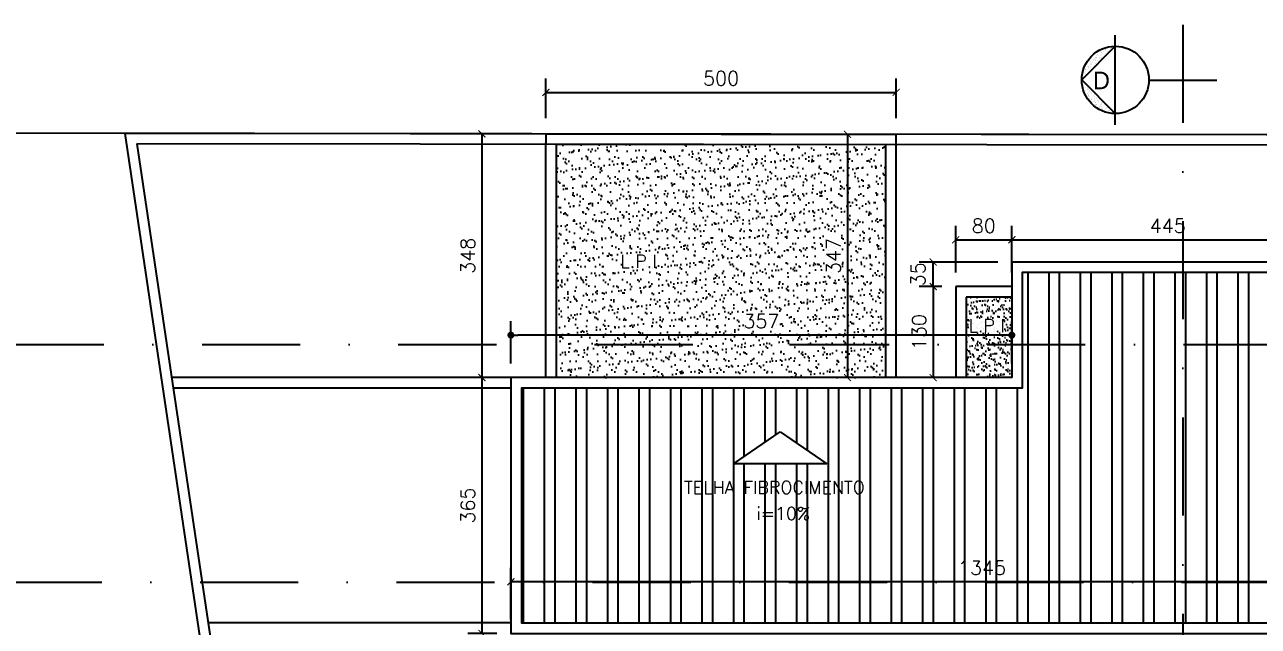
# Model space of a CAD drawing. Header units: inches. Extents: x 580771 to 672494, y 7715997 to 7829530.
# Drawn here: x 654218 to 655098, y 7726891 to 7727320 of the extents above; entities that cross this region are included whole.
import ezdxf

# ---------------------------------------------------------------- set-up
doc = ezdxf.new("R2010")
doc.units = ezdxf.units.IN
doc.header["$MEASUREMENT"] = 0
doc.header["$PDMODE"] = 2
doc.linetypes.add('DASHDOTX2', pattern=[2, 1, -0.5, 0, -0.5])
for name, color, linetype in [('04', 4, 'Continuous'), ('1-ARQ-A', 1, 'Continuous'), ('COBERTURA', 4, 'Continuous'), ('Layer8', 1, 'Continuous'), ('NIVEL', 2, 'Continuous'), ('P01', 1, 'Continuous'), ('P02', 2, 'Continuous'), ('P05', 5, 'Continuous'), ('parede', 6, 'Continuous'), ('SIMBOLOS', 2, 'Continuous')]:
    doc.layers.add(name, color=color, linetype=linetype)
doc.styles.add('R80E50', font='romans.shx', dxfattribs={"height": 10})
doc.styles.add('ROMANS', font='romans', dxfattribs={"height": 0.2})
doc.dimstyles.new('ARQ50', dxfattribs={"dimscale": 50, "dimtxt": 10, "dimasz": 0.1, "dimexe": 0.2, "dimexo": 0.2, "dimgap": 0.1, "dimtad": 1, "dimdec": 0, "dimzin": 12, "dimdsep": 46, "dimtxsty": 'R80E50', "dimblk1": 'DOT', "dimblk2": 'DOT', "dimsah": 1, "dimcen": 0.4, "dimclrd": 15, "dimclre": 15, "dimclrt": 3, "dimadec": 0, "dimazin": 0, "dimtfac": 1, "dimtdec": 0, "dimtmove": 2, "dimatfit": 3, "dimldrblk": 'DOT', "dimfxl": 0.2, "dimtolj": 1, "dimtzin": 12, "dimarcsym": 0})
doc.dimstyles.new('ARQ50 esc100', dxfattribs={"dimscale": 50, "dimtxt": 10, "dimasz": 0.1, "dimexe": 0.2, "dimexo": 0.2, "dimgap": 0.1, "dimtad": 1, "dimdec": 0, "dimlfac": 2, "dimzin": 12, "dimdsep": 46, "dimtxsty": 'R80E50', "dimblk": 'ARCHTICK', "dimcen": 0.4, "dimclrd": 15, "dimclre": 15, "dimclrt": 3, "dimadec": 0, "dimazin": 0, "dimtfac": 1, "dimtdec": 0, "dimtmove": 2, "dimatfit": 3, "dimldrblk": 'ARCHTICK', "dimfxl": 0.2, "dimtolj": 1, "dimtzin": 12, "dimarcsym": 0})

# ---------------------------------------------------------------- blocks, each defined once
blk = doc.blocks.new('_ArchTick')
at = {"color": 0, "linetype": 'ByBlock', "const_width": 0.15}
blk.add_lwpolyline([(-0.5, -0.5), (0.5, 0.5)], dxfattribs=at)
blk = doc.blocks.new('*D54')
at = {"layer": 'Defpoints', "color": 0, "transparency": 16777216}
for p in [(654589.71, 7727242.16), (654544.07, 7727068.3), (654589.71, 7727068.3)]:
    blk.add_point(p, dxfattribs=at)
at = {"layer": 'NIVEL', "color": 15, "lineweight": -2, "transparency": 16777216}
for p, q in [((654579.71, 7727242.16), (654534.07, 7727242.16)), ((654544.07, 7727242.16), (654544.07, 7727068.3)), ((654579.71, 7727068.3), (654534.07, 7727068.3))]:
    blk.add_line(p, q, dxfattribs=at)
at = {"layer": 'NIVEL', "color": 15, "lineweight": -2, "transparency": 16777216, "xscale": 5, "yscale": 5, "zscale": 5}
for p, rotation in [((654544.07, 7727242.16), 90), ((654544.07, 7727068.3), 270)]:
    blk.add_blockref('_ArchTick', p, dxfattribs=dict(at, rotation=rotation))
at = {"layer": 'NIVEL', "color": 3, "transparency": 16777216, "insert": (654534.07, 7727155.23), "char_height": 10, "attachment_point": 5, "rotation": 90, "style": 'R80E50'}
blk.add_mtext('\\A1;348', dxfattribs=at)
blk = doc.blocks.new('*D55')
at = {"layer": 'Defpoints', "color": 0, "transparency": 16777216}
for p in [(654589.71, 7727068.3), (654544.07, 7726885.8), (654564.71, 7726885.8)]:
    blk.add_point(p, dxfattribs=at)
at = {"layer": 'NIVEL', "color": 15, "lineweight": -2, "transparency": 16777216}
for p, q in [((654579.71, 7727068.3), (654534.07, 7727068.3)), ((654544.07, 7727068.3), (654544.07, 7726885.8)), ((654554.71, 7726885.8), (654534.07, 7726885.8))]:
    blk.add_line(p, q, dxfattribs=at)
at = {"layer": 'NIVEL', "color": 15, "lineweight": -2, "transparency": 16777216, "xscale": 5, "yscale": 5, "zscale": 5}
for p, rotation in [((654544.07, 7727068.3), 90), ((654544.07, 7726885.8), 270)]:
    blk.add_blockref('_ArchTick', p, dxfattribs=dict(at, rotation=rotation))
at = {"layer": 'NIVEL', "color": 3, "transparency": 16777216, "insert": (654534.07, 7726977.05), "char_height": 10, "attachment_point": 5, "rotation": 90, "style": 'R80E50'}
blk.add_mtext('\\A1;365', dxfattribs=at)
blk = doc.blocks.new('*D42')
at = {"layer": 'Defpoints', "color": 0, "transparency": 16777216}
for p in [(654839.71, 7727271.81), (654589.71, 7727243.3), (654839.71, 7727243.3)]:
    blk.add_point(p, dxfattribs=at)
at = {"layer": 'NIVEL', "color": 15, "lineweight": -2, "transparency": 16777216}
for p, q in [((654589.71, 7727253.3), (654589.71, 7727281.81)), ((654839.71, 7727253.3), (654839.71, 7727281.81)), ((654589.71, 7727271.81), (654839.71, 7727271.81))]:
    blk.add_line(p, q, dxfattribs=at)
at = {"layer": 'NIVEL', "color": 15, "lineweight": -2, "transparency": 16777216, "xscale": 5, "yscale": 5, "zscale": 5, "rotation": 180}
blk.add_blockref('_ArchTick', (654589.71, 7727271.81), dxfattribs=at)
at = {"layer": 'NIVEL', "color": 15, "lineweight": -2, "transparency": 16777216, "xscale": 5, "yscale": 5, "zscale": 5}
blk.add_blockref('_ArchTick', (654839.71, 7727271.81), dxfattribs=at)
at = {"layer": 'NIVEL', "color": 3, "transparency": 16777216, "insert": (654714.71, 7727281.81), "char_height": 10, "attachment_point": 5, "style": 'R80E50'}
blk.add_mtext('\\A1;500', dxfattribs=at)
blk = doc.blocks.new('*D1383')
at = {"layer": 'Defpoints', "color": 0, "transparency": 16777216}
for p in [(654839.7, 7727241.86), (654804.95, 7727068.3), (654839.71, 7727068.3)]:
    blk.add_point(p, dxfattribs=at)
at = {"layer": 'NIVEL', "color": 15, "lineweight": -2, "transparency": 16777216}
for p, q in [((654829.7, 7727241.86), (654794.95, 7727241.86)), ((654804.95, 7727241.86), (654804.95, 7727068.3)), ((654829.71, 7727068.3), (654794.95, 7727068.3))]:
    blk.add_line(p, q, dxfattribs=at)
at = {"layer": 'NIVEL', "color": 15, "lineweight": -2, "transparency": 16777216, "xscale": 5, "yscale": 5, "zscale": 5}
for p, rotation in [((654804.95, 7727241.86), 90), ((654804.95, 7727068.3), 270)]:
    blk.add_blockref('_ArchTick', p, dxfattribs=dict(at, rotation=rotation))
at = {"layer": 'NIVEL', "color": 3, "transparency": 16777216, "insert": (654794.95, 7727155.08), "char_height": 10, "attachment_point": 5, "rotation": 90, "style": 'R80E50'}
blk.add_mtext('\\A1;347', dxfattribs=at)
blk = doc.blocks.new('*D43')
at = {"layer": 'Defpoints', "color": 0, "transparency": 16777216}
for p in [(654882.21, 7727133.3), (654866.09, 7727068.3), (654882.21, 7727068.3)]:
    blk.add_point(p, dxfattribs=at)
at = {"layer": 'NIVEL', "color": 15, "lineweight": -2, "transparency": 16777216}
for p, q in [((654872.21, 7727133.3), (654856.09, 7727133.3)), ((654866.09, 7727133.3), (654866.09, 7727068.3)), ((654872.21, 7727068.3), (654856.09, 7727068.3))]:
    blk.add_line(p, q, dxfattribs=at)
at = {"layer": 'NIVEL', "color": 15, "lineweight": -2, "transparency": 16777216, "xscale": 5, "yscale": 5, "zscale": 5}
for p, rotation in [((654866.09, 7727133.3), 90), ((654866.09, 7727068.3), 270)]:
    blk.add_blockref('_ArchTick', p, dxfattribs=dict(at, rotation=rotation))
at = {"layer": 'NIVEL', "color": 3, "transparency": 16777216, "insert": (654856.09, 7727100.8), "char_height": 10, "attachment_point": 5, "rotation": 90, "style": 'R80E50'}
blk.add_mtext('\\A1;130', dxfattribs=at)
blk = doc.blocks.new('*D44')
at = {"layer": 'Defpoints', "color": 0, "transparency": 16777216}
for p in [(654922.21, 7727166.64), (654882.21, 7727133.3), (654922.21, 7727133.3)]:
    blk.add_point(p, dxfattribs=at)
at = {"layer": 'NIVEL', "color": 15, "lineweight": -2, "transparency": 16777216}
for p, q in [((654882.21, 7727143.3), (654882.21, 7727176.64)), ((654922.21, 7727143.3), (654922.21, 7727176.64)), ((654882.21, 7727166.64), (654922.21, 7727166.64))]:
    blk.add_line(p, q, dxfattribs=at)
at = {"layer": 'NIVEL', "color": 15, "lineweight": -2, "transparency": 16777216, "xscale": 5, "yscale": 5, "zscale": 5, "rotation": 180}
blk.add_blockref('_ArchTick', (654882.21, 7727166.64), dxfattribs=at)
at = {"layer": 'NIVEL', "color": 15, "lineweight": -2, "transparency": 16777216, "xscale": 5, "yscale": 5, "zscale": 5}
blk.add_blockref('_ArchTick', (654922.21, 7727166.64), dxfattribs=at)
at = {"layer": 'NIVEL', "color": 3, "transparency": 16777216, "insert": (654902.21, 7727176.64), "char_height": 10, "attachment_point": 5, "style": 'R80E50'}
blk.add_mtext('\\A1;80', dxfattribs=at)
blk = doc.blocks.new('*D45')
at = {"layer": 'Defpoints', "color": 0, "transparency": 16777216}
for p in [(655144.71, 7727166.64), (655144.71, 7727150.8), (654922.21, 7727133.3)]:
    blk.add_point(p, dxfattribs=at)
at = {"layer": 'NIVEL', "color": 15, "lineweight": -2, "transparency": 16777216}
for p, q in [((654922.21, 7727143.3), (654922.21, 7727176.64)), ((655144.71, 7727160.8), (655144.71, 7727176.64)), ((654922.21, 7727166.64), (655144.71, 7727166.64))]:
    blk.add_line(p, q, dxfattribs=at)
at = {"layer": 'NIVEL', "color": 15, "lineweight": -2, "transparency": 16777216, "xscale": 5, "yscale": 5, "zscale": 5, "rotation": 180}
blk.add_blockref('_ArchTick', (654922.21, 7727166.64), dxfattribs=at)
at = {"layer": 'NIVEL', "color": 15, "lineweight": -2, "transparency": 16777216, "xscale": 5, "yscale": 5, "zscale": 5}
blk.add_blockref('_ArchTick', (655144.71, 7727166.64), dxfattribs=at)
at = {"layer": 'NIVEL', "color": 3, "transparency": 16777216, "insert": (655033.46, 7727176.64), "char_height": 10, "attachment_point": 5, "style": 'R80E50'}
blk.add_mtext('\\A1;445', dxfattribs=at)
blk = doc.blocks.new('*D48')
at = {"layer": 'Defpoints', "color": 0, "transparency": 16777216}
for p in [(654866.09, 7727150.8), (654922.21, 7727150.8), (654882.21, 7727133.3)]:
    blk.add_point(p, dxfattribs=at)
at = {"layer": 'NIVEL', "color": 15, "lineweight": -2, "transparency": 16777216}
for p, q in [((654912.21, 7727150.8), (654856.09, 7727150.8)), ((654866.09, 7727133.3), (654866.09, 7727150.8)), ((654872.21, 7727133.3), (654856.09, 7727133.3))]:
    blk.add_line(p, q, dxfattribs=at)
at = {"layer": 'NIVEL', "color": 15, "lineweight": -2, "transparency": 16777216, "xscale": 5, "yscale": 5, "zscale": 5}
for p, rotation in [((654866.09, 7727150.8), 90), ((654866.09, 7727133.3), 270)]:
    blk.add_blockref('_ArchTick', p, dxfattribs=dict(at, rotation=rotation))
at = {"layer": 'NIVEL', "color": 3, "transparency": 16777216, "insert": (654855.26, 7727142.05), "char_height": 10, "attachment_point": 5, "rotation": 90, "style": 'R80E50'}
blk.add_mtext('\\A1;35', dxfattribs=at)
blk = doc.blocks.new('*D1392')
at = {"layer": 'Defpoints', "color": 0, "transparency": 16777216}
for p in [(655237.21, 7726943.3), (654564.71, 7726922.65), (654564.71, 7726885.8)]:
    blk.add_point(p, dxfattribs=at)
at = {"layer": 'NIVEL', "color": 15, "lineweight": -2, "transparency": 16777216}
for p, q in [((654564.71, 7726895.8), (654564.71, 7726932.65)), ((655237.21, 7726933.3), (655237.21, 7726912.65)), ((655237.21, 7726922.65), (654564.71, 7726922.65))]:
    blk.add_line(p, q, dxfattribs=at)
at = {"layer": 'NIVEL', "color": 15, "lineweight": -2, "transparency": 16777216, "xscale": 5, "yscale": 5, "zscale": 5, "rotation": 180}
blk.add_blockref('_ArchTick', (654564.71, 7726922.65), dxfattribs=at)
at = {"layer": 'NIVEL', "color": 15, "lineweight": -2, "transparency": 16777216, "xscale": 5, "yscale": 5, "zscale": 5}
blk.add_blockref('_ArchTick', (655237.21, 7726922.65), dxfattribs=at)
at = {"layer": 'NIVEL', "color": 3, "transparency": 16777216, "insert": (654900.96, 7726932.65), "char_height": 10, "attachment_point": 5, "style": 'R80E50'}
blk.add_mtext('\\A1;1345', dxfattribs=at)
blk = doc.blocks.new('*X22')
at = {"color": 0}
for p, q in [((2434.32, -1024.52), (2434.32, -1024.52)), ((2434.57, -1024.58), (2434.57, -1024.58)), ((2434.73, -1024.47), (2434.73, -1024.47)), ((2435.06, -1025.14), (2435.06, -1025.14)), ((2435.1, -1025.34), (2435.1, -1025.34)), ((2435.37, -1025.31), (2435.37, -1025.31)), ((2435.38, -1024.38), (2435.38, -1024.38)), ((2435.51, -1025.44), (2435.51, -1025.44)), ((2436, -1024.14), (2436, -1024.14)), ((2436.18, -1024.51), (2436.18, -1024.51)), ((2436.28, -1023.24), (2436.28, -1023.24)), ((2436.34, -1024.36), (2436.34, -1024.36)), ((2436.47, -1024.24), (2436.47, -1024.24)), ((2436.89, -1024.18), (2436.89, -1024.18)), ((2436.91, -1023.13), (2436.91, -1023.13)), ((2436.98, -1023.88), (2436.98, -1023.88)), ((2437.21, -1023.72), (2437.21, -1023.72)), ((2437.26, -1025.26), (2437.26, -1025.26)), ((2437.54, -1024.1), (2437.54, -1024.1)), ((2437.55, -1025.13), (2437.55, -1025.13)), ((2437.77, -1024.61), (2437.77, -1024.61)), ((2437.92, -1024.74), (2437.92, -1024.74)), ((2438.17, -1022.98), (2438.17, -1022.98)), ((2438.22, -1024.52), (2438.22, -1024.52)), ((2438.49, -1024.14), (2438.49, -1024.14)), ((2438.54, -1022.4), (2438.54, -1022.4)), ((2438.62, -1023.96), (2438.62, -1023.96)), ((2438.68, -1022.54), (2438.68, -1022.54)), ((2438.83, -1024.35), (2438.83, -1024.35)), ((2439.04, -1023.9), (2439.04, -1023.9)), ((2439.25, -1022.15), (2439.25, -1022.15)), ((2439.3, -1023.69), (2439.3, -1023.69)), ((2439.38, -1023.17), (2439.38, -1023.17)), ((2439.4, -1023.12), (2439.4, -1023.12)), ((2439.69, -1023.81), (2439.69, -1023.81)), ((2440.33, -1022.9), (2440.33, -1022.9)), ((2440.34, -1022.13), (2440.34, -1022.13)), ((2440.67, -1022.35), (2440.67, -1022.35)), ((2441.09, -1021.83), (2441.09, -1021.83)), ((2441.3, -1022.16), (2441.3, -1022.16)), ((2442.83, -1022.13), (2442.83, -1022.13)), ((2443.17, -1022.34), (2443.17, -1022.34)), ((2443.46, -1022.08), (2443.46, -1022.08)), ((2444, -1023.25), (2444, -1023.25)), ((2444.38, -1023.12), (2444.38, -1023.12)), ((2444.48, -1022.88), (2444.48, -1022.88)), ((2444.99, -1022.5), (2444.99, -1022.5)), ((2445.08, -1023.1), (2445.08, -1023.1)), ((2445.13, -1022.64), (2445.13, -1022.64)), ((2445.5, -1023.05), (2445.5, -1023.05)), ((2445.6, -1023.6), (2445.6, -1023.6)), ((2445.66, -1022.34), (2445.66, -1022.34)), ((2445.66, -1025.14), (2445.66, -1025.14)), ((2445.82, -1025.08), (2445.82, -1025.08)), ((2445.83, -1023.27), (2445.83, -1023.27)), ((2445.97, -1024.13), (2445.97, -1024.13)), ((2446.15, -1022.96), (2446.15, -1022.96)), ((2446.24, -1025.02), (2446.24, -1025.02)), ((2446.3, -1024.34), (2446.3, -1024.34)), ((2446.63, -1024), (2446.63, -1024)), ((2446.64, -1022.8), (2446.64, -1022.8)), ((2446.69, -1024.35), (2446.69, -1024.35)), ((2446.77, -1024.14), (2446.77, -1024.14)), ((2446.87, -1023.11), (2446.87, -1023.11)), ((2446.89, -1024.94), (2446.89, -1024.94)), ((2447.47, -1024.78), (2447.47, -1024.78)), ((2447.52, -1025.11), (2447.52, -1025.11)), ((2447.65, -1023.61), (2447.65, -1023.61)), ((2447.7, -1025.15), (2447.7, -1025.15)), ((2447.97, -1024.8), (2447.97, -1024.8)), ((2448.27, -1025.51), (2448.27, -1025.51)), ((2448.39, -1024.74), (2448.39, -1024.74)), ((2448.41, -1025.64), (2448.41, -1025.64)), ((2448.46, -1024.12), (2448.46, -1024.12)), ((2448.78, -1024.32), (2448.78, -1024.32)), ((2448.79, -1024.34), (2448.79, -1024.34)), ((2449.04, -1024.66), (2449.04, -1024.66)), ((2449.86, -1025.07), (2449.86, -1025.07)), ((2450.01, -1025.11), (2450.01, -1025.11)), ((2431.11, -1029.98), (2431.11, -1029.98)), ((2431.37, -1029.15), (2431.37, -1029.15)), ((2431.48, -1029.04), (2431.48, -1029.04)), ((2431.9, -1028.98), (2431.9, -1028.98)), ((2432.02, -1027.7), (2432.02, -1027.7)), ((2432.07, -1029.24), (2432.07, -1029.24)), ((2432.2, -1028.22), (2432.2, -1028.22)), ((2432.31, -1028.16), (2432.31, -1028.16)), ((2432.34, -1028.35), (2432.34, -1028.35)), ((2432.55, -1028.9), (2432.55, -1028.9)), ((2432.65, -1028.37), (2432.65, -1028.37)), ((2432.9, -1026.78), (2432.9, -1026.78)), ((2432.96, -1026.01), (2432.96, -1026.01)), ((2433.04, -1028.99), (2433.04, -1028.99)), ((2433.1, -1026.87), (2433.1, -1026.87)), ((2433.11, -1026.15), (2433.11, -1026.15)), ((2433.15, -1028.41), (2433.15, -1028.41)), ((2433.2, -1029.95), (2433.2, -1029.95)), ((2433.22, -1027.14), (2433.22, -1027.14)), ((2433.32, -1026.73), (2433.32, -1026.73)), ((2433.64, -1028.75), (2433.64, -1028.75)), ((2433.81, -1026.78), (2433.81, -1026.78)), ((2433.84, -1029.72), (2433.84, -1029.72)), ((2433.86, -1029.15), (2433.86, -1029.15)), ((2433.97, -1026.64), (2433.97, -1026.64)), ((2434.05, -1028.7), (2434.05, -1028.7)), ((2434.13, -1026.08), (2434.13, -1026.08)), ((2434.16, -1026.15), (2434.16, -1026.15)), ((2434.18, -1027.62), (2434.18, -1027.62)), ((2434.24, -1029.16), (2434.24, -1029.16)), ((2434.49, -1026.37), (2434.49, -1026.37)), ((2434.6, -1027.51), (2434.6, -1027.51)), ((2434.7, -1028.61), (2434.7, -1028.61)), ((2434.75, -1027.65), (2434.75, -1027.65)), ((2434.8, -1028.16), (2434.8, -1028.16)), ((2435.05, -1026.5), (2435.05, -1026.5)), ((2435.14, -1028.37), (2435.14, -1028.37)), ((2435.15, -1026.88), (2435.15, -1026.88)), ((2435.2, -1028.42), (2435.2, -1028.42)), ((2435.47, -1026.44), (2435.47, -1026.44)), ((2435.71, -1027.14), (2435.71, -1027.14)), ((2436.12, -1026.36), (2436.12, -1026.36)), ((2436.21, -1026.08), (2436.21, -1026.08)), ((2436.23, -1026.05), (2436.23, -1026.05)), ((2436.65, -1026.15), (2436.65, -1026.15)), ((2436.98, -1026.36), (2436.98, -1026.36)), ((2437.21, -1026.21), (2437.21, -1026.21)), ((2446.61, -1026.13), (2446.61, -1026.13)), ((2446.74, -1025.89), (2446.74, -1025.89)), ((2446.95, -1026.34), (2446.95, -1026.34)), ((2447.62, -1026.91), (2447.62, -1026.91)), ((2447.75, -1026.69), (2447.75, -1026.69)), ((2448.16, -1027.12), (2448.16, -1027.12)), ((2448.71, -1026.77), (2448.71, -1026.77)), ((2448.83, -1025.86), (2448.83, -1025.86)), ((2448.88, -1027.4), (2448.88, -1027.4)), ((2449.1, -1026.12), (2449.1, -1026.12)), ((2449.11, -1026.28), (2449.11, -1026.28)), ((2449.13, -1026.71), (2449.13, -1026.71)), ((2449.44, -1026.34), (2449.44, -1026.34)), ((2449.45, -1028.74), (2449.45, -1028.74)), ((2449.75, -1028.13), (2449.75, -1028.13)), ((2449.78, -1026.63), (2449.78, -1026.63)), ((2449.87, -1028.69), (2449.87, -1028.69)), ((2449.91, -1026.61), (2449.91, -1026.61)), ((2449.91, -1027.01), (2449.91, -1027.01)), ((2449.96, -1028.15), (2449.96, -1028.15)), ((2450.01, -1029.69), (2450.01, -1029.69)), ((2450.05, -1027.14), (2450.05, -1027.14)), ((2450.09, -1028.34), (2450.09, -1028.34)), ((2450.52, -1028.6), (2450.52, -1028.6)), ((2450.66, -1027.11), (2450.66, -1027.11)), ((2450.75, -1027.78), (2450.75, -1027.78)), ((2450.87, -1026.49), (2450.87, -1026.49)), ((2450.88, -1025.87), (2450.88, -1025.87)), ((2450.93, -1027.41), (2450.93, -1027.41)), ((2450.98, -1028.95), (2450.98, -1028.95)), ((2451.28, -1026.43), (2451.28, -1026.43)), ((2451.3, -1029.12), (2451.3, -1029.12)), ((2451.55, -1028.51), (2451.55, -1028.51)), ((2451.6, -1028.46), (2451.6, -1028.46)), ((2451.69, -1028.65), (2451.69, -1028.65)), ((2452.02, -1028.41), (2452.02, -1028.41)), ((2452.06, -1028.13), (2452.06, -1028.13)), ((2452.11, -1029.67), (2452.11, -1029.67)), ((2452.24, -1028.12), (2452.24, -1028.12)), ((2452.39, -1029.28), (2452.39, -1029.28)), ((2452.58, -1028.34), (2452.58, -1028.34)), ((2453.19, -1030.01), (2453.19, -1030.01)), ((2430.13, -1032.31), (2430.13, -1032.31)), ((2430.17, -1033.16), (2430.17, -1033.16)), ((2430.48, -1031.24), (2430.48, -1031.24)), ((2430.67, -1032.62), (2430.67, -1032.62)), ((2430.8, -1030.38), (2430.8, -1030.38)), ((2430.81, -1032.76), (2430.81, -1032.76)), ((2431.11, -1032.17), (2431.11, -1032.17)), ((2431.14, -1031.16), (2431.14, -1031.16)), ((2431.16, -1031.52), (2431.16, -1031.52)), ((2431.43, -1030.42), (2431.43, -1030.42)), ((2431.58, -1030.56), (2431.58, -1030.56)), ((2432.02, -1031.16), (2432.02, -1031.16)), ((2432.12, -1030.78), (2432.12, -1030.78)), ((2432.22, -1031.01), (2432.22, -1031.01)), ((2432.28, -1031.19), (2432.28, -1031.19)), ((2432.64, -1030.96), (2432.64, -1030.96)), ((2432.96, -1030.16), (2432.96, -1030.16)), ((2433.29, -1030.38), (2433.29, -1030.38)), ((2450.4, -1030.13), (2450.4, -1030.13)), ((2450.73, -1030.35), (2450.73, -1030.35)), ((2451.03, -1030.49), (2451.03, -1030.49)), ((2451.25, -1030.58), (2451.25, -1030.58)), ((2451.95, -1031.12), (2451.95, -1031.12)), ((2452.16, -1031.21), (2452.16, -1031.21)), ((2452.34, -1030.43), (2452.34, -1030.43)), ((2452.57, -1032.35), (2452.57, -1032.35)), ((2452.76, -1030.38), (2452.76, -1030.38)), ((2452.89, -1030.13), (2452.89, -1030.13)), ((2453.08, -1032.41), (2453.08, -1032.41)), ((2453.19, -1030.42), (2453.19, -1030.42)), ((2453.22, -1030.34), (2453.22, -1030.34)), ((2453.24, -1031.96), (2453.24, -1031.96)), ((2453.26, -1032.99), (2453.26, -1032.99)), ((2453.33, -1030.15), (2453.33, -1030.15)), ((2453.41, -1030.29), (2453.41, -1030.29)), ((2453.49, -1032.35), (2453.49, -1032.35)), ((2453.53, -1032.13), (2453.53, -1032.13)), ((2453.87, -1032.34), (2453.87, -1032.34))]:
    blk.add_line(p, q, dxfattribs=at)
blk = doc.blocks.new('_DOT')
at = {"color": 0, "linetype": 'ByBlock'}
blk.add_line((-0.5, 0), (-1, 0), dxfattribs=at)
at = {"color": 0, "linetype": 'ByBlock', "const_width": 0.5}
blk.add_lwpolyline([(-0.25, 0, 1), (0.25, 0, 1)], format="xyb", close=True, dxfattribs=at)
blk = doc.blocks.new('*D1672')
at = {"layer": 'Defpoints', "color": 0, "transparency": 16777216}
for p in [(654564.71, 7727098.65), (654564.71, 7727068.3), (654922.21, 7727068.3)]:
    blk.add_point(p, dxfattribs=at)
at = {"layer": 'NIVEL', "color": 15, "lineweight": -2, "transparency": 16777216}
for p, q in [((654564.71, 7727078.3), (654564.71, 7727108.65)), ((654922.21, 7727078.3), (654922.21, 7727108.65)), ((654917.21, 7727098.65), (654569.71, 7727098.65))]:
    blk.add_line(p, q, dxfattribs=at)
at = {"layer": 'NIVEL', "color": 15, "lineweight": -2, "transparency": 16777216, "xscale": 5, "yscale": 5, "zscale": 5, "rotation": 180}
blk.add_blockref('_DOT', (654564.71, 7727098.65), dxfattribs=at)
at = {"layer": 'NIVEL', "color": 15, "lineweight": -2, "transparency": 16777216, "xscale": 5, "yscale": 5, "zscale": 5}
blk.add_blockref('_DOT', (654922.21, 7727098.65), dxfattribs=at)
at = {"layer": 'NIVEL', "color": 3, "transparency": 16777216, "insert": (654743.46, 7727108.65), "char_height": 10, "attachment_point": 5, "style": 'R80E50'}
blk.add_mtext('\\A1;357', dxfattribs=at)

msp = doc.modelspace()

# ---------------------------------------------------------------- hatches: boundary and pattern name
at = {"layer": 'Layer8'}
h = msp.add_hatch(dxfattribs=at)
h.set_pattern_fill('ANSI32,_O', color=256, scale=60, angle=45)
h.set_pattern_definition([(90, (-116.214, -41921.344), (-22.5, 0), []), (90, (-108.714, -41913.844), (-22.5, 0), [])])
h.paths.add_polyline_path([(656016.694, 7726893.299), (656016.694, 7726922.54), (655044.34, 7726922.54), (655044.34, 7726893.299)])
h.paths.add_polyline_path([(656144.706, 7726893.299), (656144.706, 7726922.54), (656016.694, 7726922.54), (656016.694, 7726893.299)])
h.paths.add_polyline_path([(656102.206, 7727018.299), (656102.206, 7727091.842), (656016.694, 7727091.842), (656016.694, 7726922.54), (656144.706, 7726922.54), (656144.706, 7727018.299)])
h.paths.add_polyline_path([(656016.694, 7727091.842), (656016.694, 7727150.799), (655244.706, 7727150.799), (655244.706, 7727118.299), (655412.206, 7727118.299), (655412.206, 7727091.842)])
h.paths.add_polyline_path([(656102.206, 7727091.842), (656102.206, 7727150.799), (656016.694, 7727150.799), (656016.694, 7727091.842)])
h.paths.add_polyline_path([(656016.694, 7727091.842), (655412.206, 7727091.842), (655412.206, 7726943.299), (655237.206, 7726943.299), (655237.206, 7727075.799), (655137.206, 7727075.799), (655137.206, 7727091.842), (655044.34, 7727091.842), (655044.34, 7726922.54), (656016.694, 7726922.54)])
h.paths.add_polyline_path([(655824.458, 7727037.839), (655758.022, 7727037.839), (655791.24, 7727060.65)], flags=16)
h.paths.add_polyline_path([(655137.206, 7727091.842), (655137.206, 7727143.299), (655044.34, 7727143.299), (655044.34, 7727091.842)])
h.paths.add_polyline_path([(654929.706, 7727143.299), (654929.706, 7727091.842), (655044.34, 7727091.842), (655044.34, 7727143.299)])
h.paths.add_polyline_path([(654929.706, 7727060.799), (654572.206, 7727060.799), (654572.206, 7726922.54), (655044.34, 7726922.54), (655044.34, 7727091.842), (654929.706, 7727091.842)])
h.paths.add_polyline_path([(654790.133, 7727006.839), (654723.697, 7727006.839), (654756.915, 7727029.65)], flags=16)
h.paths.add_polyline_path([(655044.34, 7726893.299), (655044.34, 7726922.54), (654572.206, 7726922.54), (654572.206, 7726893.299)])
h.paths.add_polyline_path([(655435.067, 7726899.907), (655435.067, 7726929.192), (655420.067, 7726929.192), (655420.067, 7726899.907)], flags=9)
h.paths.add_polyline_path([(655435.067, 7727127.704), (655435.067, 7727148.895), (655420.067, 7727148.895), (655420.067, 7727127.704)], flags=24)
h.paths.add_polyline_path([(655435.067, 7727015.442), (655435.067, 7727046.157), (655420.067, 7727046.157), (655420.067, 7727015.442)], flags=24)
h.paths.add_polyline_path([(655309.349, 7726925.149), (655340.064, 7726925.149), (655340.064, 7726940.149), (655309.349, 7726940.149)], flags=24)
h.paths.add_polyline_path([(655762.802, 7726925.149), (655801.611, 7726925.149), (655801.611, 7726940.149), (655762.802, 7726940.149)], flags=24)
h.paths.add_polyline_path([(655720.746, 7727014.167), (655869.054, 7727014.167), (655869.054, 7727027.847), (655720.746, 7727027.847)], flags=24)
h.paths.add_polyline_path([(655773.287, 7726995.553), (655817.801, 7726995.553), (655817.801, 7727009.233), (655773.287, 7727009.233)], flags=24)
h.paths.add_polyline_path([(654881.552, 7726925.149), (654920.361, 7726925.149), (654920.361, 7726940.149), (654881.552, 7726940.149)], flags=24)
h.paths.add_polyline_path([(654686.42, 7726983.167), (654834.729, 7726983.167), (654834.729, 7726996.847), (654686.42, 7726996.847)], flags=24)
h.paths.add_polyline_path([(654738.962, 7726964.553), (654783.476, 7726964.553), (654783.476, 7726978.233), (654738.962, 7726978.233)], flags=24)
at = {"layer": 'P01', "ltscale": 20}
h = msp.add_hatch(dxfattribs=at)
h.set_pattern_fill('AR-SAND', color=256, scale=5)
h.set_pattern_definition([(37.5, (-116.214, -41921.3445), (-0.3149667905, 9.634118845), [0, -7.6, 0, -8.5, 0, -8.125]), (7.5, (-116.214, -41921.344), (8.848883526, 14.110730326), [0, -4.1, 0, -6.85, 0, -2.625]), (327.5, (-122.364, -41921.3445), (15.570709309, 0.028295268), [0, -2.5, 0, -9, 0, -11.75]), (317.5, (-122.364, -41921.344), (15.030633023, 4.388377825), [0, -1.25, 0, -5.9, 0, -6.75])])
h.paths.add_polyline_path([(654832.206, 7727091.842), (654832.206, 7727234.362), (654597.206, 7727234.651), (654597.206, 7727091.842)])
h.paths.add_polyline_path([(654832.206, 7727068.299), (654832.206, 7727091.842), (654597.206, 7727091.842), (654597.206, 7727068.299)])
h.paths.add_polyline_path([(654802.453, 7727139.724), (654802.453, 7727170.438), (654787.453, 7727170.438), (654787.453, 7727139.724)], flags=24)
h.paths.add_polyline_path([(654642.327, 7727144.418), (654672.076, 7727144.418), (654672.076, 7727158.098), (654642.327, 7727158.098)], flags=24)
h = msp.add_hatch(dxfattribs=at)
h.set_pattern_fill('AR-SAND', color=256, scale=3)
h.set_pattern_definition([(37.5, (-116.214, -41921.3445), (-0.1889800743, 5.780471307), [0, -4.56, 0, -5.1, 0, -4.875]), (7.5, (-116.214, -41921.3445), (5.309330116, 8.466438196), [0, -2.46, 0, -4.11, 0, -1.575]), (327.5, (-119.904, -41921.3445), (9.3424255853, 0.0169771606), [0, -1.5, 0, -5.4, 0, -7.05]), (317.5, (-119.904, -41921.3445), (9.018379814, 2.633026695), [0, -0.75, 0, -3.54, 0, -4.05])])
h.paths.add_polyline_path([(654889.706, 7727091.842), (654889.706, 7727068.299), (654922.206, 7727068.299), (654922.206, 7727091.842)])
h.paths.add_polyline_path([(654889.706, 7727125.799), (654889.706, 7727091.842), (654922.206, 7727091.842), (654922.206, 7727125.799)])
h.paths.add_polyline_path([(654890.873, 7727098.582), (654920.622, 7727098.582), (654920.622, 7727112.262), (654890.873, 7727112.262)], flags=24)

# ---------------------------------------------------------------- linework, layer by layer
at = {"layer": '04', "linetype": 'DASHDOTX2', "ltscale": 70}
for p, q in [((655044.34, 7727320.081), (655044.34, 7726406.921)), ((653783.863, 7727091.842), (656469.701, 7727091.842)), ((653782.462, 7726922.54), (656467.074, 7726922.54))]:
    msp.add_line(p, q, dxfattribs=at)
at = {"layer": 'COBERTURA', "color": 2}
for p, q in [((654723.697, 7727006.839), (654756.915, 7727029.65)), ((654756.915, 7727029.65), (654790.133, 7727006.839)), ((654790.133, 7727006.839), (654723.697, 7727006.839))]:
    msp.add_line(p, q, dxfattribs=at)
at = {"layer": 'NIVEL'}
msp.add_line((656325.966, 7727240.091), (653841.232, 7727243.052), dxfattribs=at)
msp.add_lwpolyline([(654289.124, 7727242.518), (654394.233, 7726535.799), (656465.651, 7726535.799), (656325.966, 7727240.091), (654289.124, 7727242.518)], dxfattribs=at)
msp.add_lwpolyline([(654297.823, 7727235.008), (654400.7, 7726543.299), (656456.517, 7726543.299), (656319.806, 7727232.598)], close=True, dxfattribs=at)
at = {"layer": 'P02'}
for p, q in [((654589.705, 7727242.16), (654589.705, 7727234.362)), ((654589.705, 7727242.16), (654839.705, 7727241.862)), ((654839.706, 7727068.299), (654839.706, 7727241.862)), ((654589.706, 7727068.299), (654589.706, 7727235.799)), ((654832.205, 7727234.362), (654597.206, 7727234.651)), ((654597.206, 7727068.299), (654597.206, 7727234.651)), ((654832.206, 7727068.299), (654832.206, 7727234.371)), ((654564.706, 7727068.299), (654322.618, 7727068.299)), ((654564.706, 7727060.799), (654323.733, 7727060.799)), ((654564.706, 7726893.299), (654348.645, 7726893.299))]:
    msp.add_line(p, q, dxfattribs=at)
at = {"layer": 'P05'}
for points in [[(655237.206, 7727083.299), (655144.706, 7727083.299), (655144.706, 7727150.799), (654922.206, 7727150.799), (654922.206, 7727068.299), (654564.706, 7727068.299), (654564.706, 7726885.799), (656152.206, 7726885.799)], [(655237.206, 7727075.799), (655137.206, 7727075.799), (655137.206, 7727143.299), (654929.706, 7727143.299), (654929.706, 7727060.799), (654572.206, 7727060.799), (654572.206, 7726893.299), (656144.706, 7726893.299), (656144.706, 7727018.299), (656102.206, 7727018.299), (656102.206, 7727150.799), (655244.706, 7727150.799), (655244.706, 7727118.299)]]:
    msp.add_lwpolyline(points, dxfattribs=at)
at = {"layer": 'parede', "color": 2}
for p, q in [((654922.206, 7727133.299), (654882.206, 7727133.299)), ((654882.206, 7727133.299), (654882.206, 7727068.299)), ((654922.206, 7727125.799), (654889.706, 7727125.799)), ((654889.706, 7727125.799), (654889.706, 7727068.299))]:
    msp.add_line(p, q, dxfattribs=at)
at = {"layer": 'SIMBOLOS', "color": 1}
for p, q in [((654996.07, 7727248.716), (654996.07, 7727312.716)), ((654996.07, 7727304.716), (654972.07, 7727280.716)), ((654972.07, 7727280.716), (654996.07, 7727256.716))]:
    msp.add_line(p, q, dxfattribs=at)
at = {"layer": 'SIMBOLOS', "color": 4}
msp.add_line((655020.07, 7727280.593), (655068.61, 7727280.593), dxfattribs=at)
at = {"layer": 'SIMBOLOS', "color": 1}
msp.add_circle((654996.07, 7727280.716), 24, dxfattribs=at)

# ---------------------------------------------------------------- block references
at = {"layer": 'SIMBOLOS', "color": 1, "xscale": 2, "yscale": 2, "zscale": 2, "rotation": 89.99999999999999}
msp.add_blockref('*X22', (652928.569, 7722396.796), dxfattribs=at)

# ---------------------------------------------------------------- texts
at = {"layer": '1-ARQ-A', "color": 3, "insert": (654992.206, 7727274.052), "char_height": 12.5, "width": 273.40311, "attachment_point": 9}
msp.add_mtext('{\\fStylus BT|b0|i0|c0|p34;D}', dxfattribs=at)
at = {"layer": 'NIVEL', "color": 2, "style": 'ROMANS'}
for s, p in [('L.P.I', (654642.87, 7727146.698)), ('L.P.I', (654891.416, 7727100.862)), ('TELHA FIBROCIMENTO', (654688.266, 7726985.447)), ('i=10%%%', (654739.939, 7726966.833))]:
    msp.add_text(s, height=9.12, dxfattribs=at).set_placement(p)

# ---------------------------------------------------------------- dimensions: what is measured, and where the dimension line sits
at = {"layer": 'NIVEL'}
for base, p1, p2, dimstyle, picture, middle in [((654839.706, 7727271.807), (654589.706, 7727243.299), (654839.706, 7727243.299), 'ARQ50 esc100', '*D42', (654714.706, 7727281.807)), ((654922.206, 7727166.644), (654882.206, 7727133.299), (654922.206, 7727133.299), 'ARQ50 esc100', '*D44', (654902.206, 7727176.644)), ((655144.706, 7727166.644), (654922.206, 7727133.299), (655144.706, 7727150.799), 'ARQ50 esc100', '*D45', (655033.456, 7727176.644)), ((654564.706362069, 7727098.648605955), (654922.206362069, 7727068.299359863), (654564.706362069, 7727068.299359863), 'ARQ50', '*D1672', (654743.456362069, 7727108.648605955)), ((654564.706, 7726922.649), (655237.206, 7726943.299), (654564.706, 7726885.799), 'ARQ50 esc100', '*D1392', (654900.956, 7726932.649))]:
    dim = msp.add_linear_dim(base=base, p1=p1, p2=p2, dimstyle=dimstyle, dxfattribs=at)
    dim.commit()
    dim.dimension.update_dxf_attribs({"geometry": picture, "text_midpoint": middle})
for base, p1, p2, picture, middle in [((654544.065, 7727068.299), (654589.705, 7727242.16), (654589.706, 7727068.299), '*D54', (654534.065, 7727155.23)), ((654804.953, 7727068.299), (654839.705, 7727241.862), (654839.706, 7727068.299), '*D1383', (654794.953, 7727155.081)), ((654866.088, 7727068.299), (654882.206, 7727133.299), (654882.206, 7727068.299), '*D43', (654856.088, 7727100.799)), ((654544.065, 7726885.799), (654589.706, 7727068.299), (654564.706, 7726885.799), '*D55', (654534.065, 7726977.049))]:
    dim = msp.add_linear_dim(base=base, p1=p1, p2=p2, angle=90, dimstyle='ARQ50 esc100', dxfattribs=at)
    dim.commit()
    dim.dimension.update_dxf_attribs({"geometry": picture, "text_midpoint": middle})
dim = msp.add_linear_dim(base=(654866.088, 7727150.799), p1=(654882.206, 7727133.299), p2=(654922.206, 7727150.799), angle=90, dimstyle='ARQ50 esc100', dxfattribs=at)
dim.commit()
dim.dimension.update_dxf_attribs({"geometry": '*D48', "text_midpoint": (654855.256, 7727142.049), "dimtype": 160})

doc.saveas('drawing.dxf')
